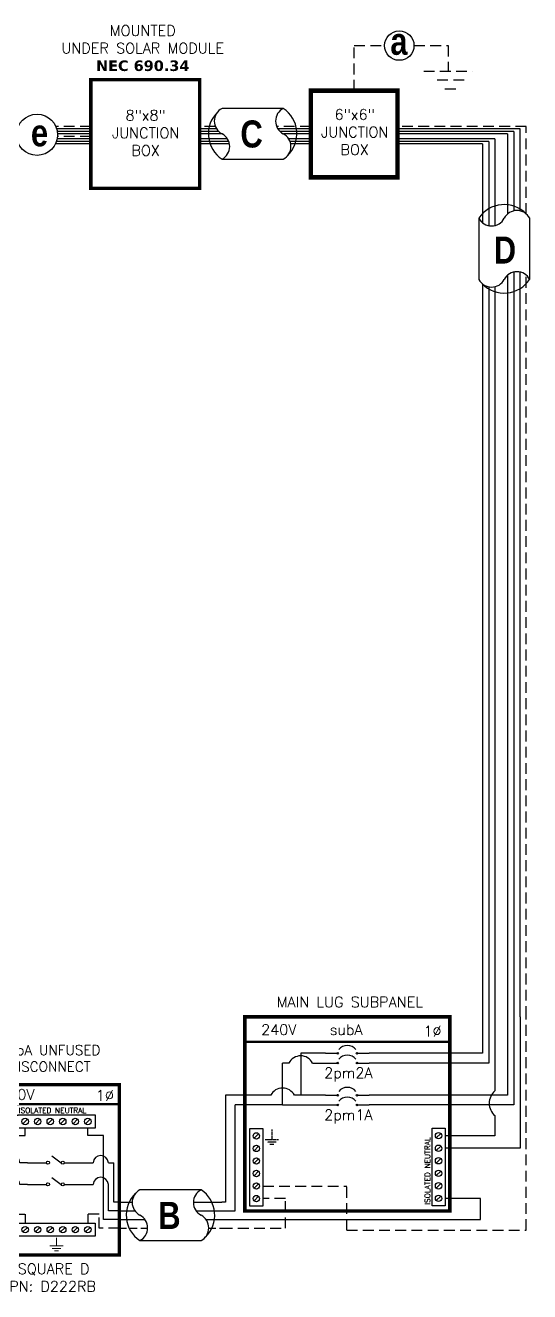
# Model space of a CAD drawing. Header units: feet. Extents: x 22423 to 23221, y 16138 to 16592.
# Drawn here: x 23046.4 to 23221.4, y 16152.2 to 16591.8 of the extents above; entities that cross this region are included whole.
import ezdxf

# ---------------------------------------------------------------- set-up
doc = ezdxf.new("R2010")
doc.units = ezdxf.units.FT
doc.header["$MEASUREMENT"] = 0
doc.linetypes.add('HIDDEN', pattern=[0.375, 0.25, -0.125])
for name, color, linetype in [('ONE LINE BLOCKS', 7, 'Continuous'), ('TABLES', 7, 'Continuous'), ('TEXT', 7, 'Continuous'), ('Z - TITLEBLOCK TXT', 7, 'Continuous')]:
    doc.layers.add(name, color=color, linetype=linetype)
doc.styles.add('ONE LINE TXT', font='techb___.ttf')
doc.styles.get("Standard").update_dxf_attribs({"font": 'simplex.shx'})

# ---------------------------------------------------------------- blocks, each defined once
blk = doc.blocks.new('2microSub')
at = {"layer": 'ONE LINE BLOCKS', "linetype": 'Continuous'}
h = blk.add_hatch(color=1, dxfattribs=at)
h.dxf.hatch_style = 1
edge = h.paths.add_edge_path()
edge.add_arc((40.28, 60.73), 0.291, 0, 360)
h = blk.add_hatch(color=1, dxfattribs=at)
h.dxf.hatch_style = 1
edge = h.paths.add_edge_path()
edge.add_arc((40.28, 57.35), 0.291, 0, 360)
h = blk.add_hatch(color=1, dxfattribs=at)
h.dxf.hatch_style = 1
edge = h.paths.add_edge_path()
edge.add_arc((46.96, 60.73), 0.291, 0, 360)
h = blk.add_hatch(color=1, dxfattribs=at)
h.dxf.hatch_style = 1
edge = h.paths.add_edge_path()
edge.add_arc((46.96, 57.35), 0.291, 0, 360)
h = blk.add_hatch(color=1, dxfattribs=at)
h.dxf.hatch_style = 1
edge = h.paths.add_edge_path()
edge.add_arc((40.28, 46.17), 0.291, 0, 360)
h = blk.add_hatch(color=1, dxfattribs=at)
h.dxf.hatch_style = 1
edge = h.paths.add_edge_path()
edge.add_arc((46.96, 46.17), 0.291, 0, 360)
h = blk.add_hatch(color=1, dxfattribs=at)
h.dxf.hatch_style = 1
edge = h.paths.add_edge_path()
edge.add_arc((40.28, 42.79), 0.291, 0, 360)
h = blk.add_hatch(color=1, dxfattribs=at)
h.dxf.hatch_style = 1
edge = h.paths.add_edge_path()
edge.add_arc((46.96, 42.79), 0.291, 0, 360)
at = {"color": 7, "linetype": 'Continuous'}
for p, q in [((90.5, 73.37), (90.5, 60.73)), ((99.2, 73.37), (99.2, 46.17)), ((36.09, 60.73), (27.43, 60.73)), ((27.43, 60.73), (27.43, 46.17)), ((90.5, 60.73), (51.15, 60.73)), ((17.02, 46.17), (1.34, 46.17)), ((1.34, 46.17), (1.34, 9)), ((36.09, 46.17), (25.26, 46.17)), ((99.2, 46.17), (51.15, 46.17)), ((1.34, 9), (0, 9))]:
    blk.add_line(p, q, dxfattribs=at)
at = {"color": 10, "linetype": 'Continuous'}
for p, q in [((92.67, 73.37), (92.67, 57.35)), ((101.37, 73.37), (101.37, 42.79)), ((21.14, 42.79), (21.14, 57.35)), ((23.31, 57.35), (21.14, 57.35)), ((31.55, 57.35), (36.09, 57.35)), ((92.67, 57.35), (51.15, 57.35)), ((21.14, 42.79), (4.63, 42.79)), ((4.63, 6), (4.63, 42.79)), ((21.14, 42.79), (36.09, 42.79)), ((101.37, 42.79), (51.15, 42.79)), ((0, 6), (4.63, 6))]:
    blk.add_line(p, q, dxfattribs=at)
at = {"color": 253, "linetype": 'Continuous'}
for p, q in [((94.85, 73.37), (94.85, 47.66)), ((103.55, 73.37), (103.55, 27.76)), ((94.85, 39.1), (94.85, 32.11)), ((94.85, 32.11), (77.54, 32.11)), ((103.55, 27.76), (77.54, 27.76)), ((89.88, 10.36), (77.54, 10.36)), ((89.88, 3), (89.88, 10.36)), ((0, 3), (89.88, 3))]:
    blk.add_line(p, q, dxfattribs=at)
at = {"color": 10, "linetype": 'Continuous'}
blk.add_arc((27.43, 55.19), 4.65, 27.6639, 152.3361, dxfattribs=at)
at = {"color": 7, "linetype": 'Continuous'}
blk.add_arc((21.14, 44.01), 4.65, 27.6639, 152.3361, dxfattribs=at)
at = {"color": 253, "linetype": 'Continuous'}
blk.add_arc((98.43, 43.38), 5.58, 129.9215, 230.0785, dxfattribs=at)
at = {"layer": 'ONE LINE BLOCKS', "lineweight": 50}
blk.add_line((8.04, 64.67), (79.2, 64.67), dxfattribs=at)
at = {"layer": 'ONE LINE BLOCKS', "lineweight": 50, "const_width": 1.19}
blk.add_lwpolyline([(8.04, 6.01), (8.04, 73.37), (79.2, 73.37), (79.2, 6.01)], close=True, dxfattribs=at)
at = {"layer": 'TEXT', "color": 92, "linetype": 'HIDDEN', "ltscale": 15}
for p, q in [((105.72, -0.66), (105.72, 73.37)), ((14.31, 14.64), (43.39, 14.64)), ((43.39, -0.66), (43.39, 14.64)), ((22.14, 10.28), (14.31, 10.28)), ((22.14, 0), (22.14, 10.28)), ((0, 0), (22.14, 0)), ((43.39, -0.66), (105.72, -0.66))]:
    blk.add_line(p, q, dxfattribs=at)
at = {"layer": 'TEXT', "color": 92, "linetype": 'HIDDEN', "flags": 128}
for points in [[(17.42, 34.26), (17.42, 30.76)], [(15.08, 30.76), (19.76, 30.76)], [(18.95, 29.89), (15.89, 29.89)], [(18.13, 29.02), (16.7, 29.02)]]:
    blk.add_lwpolyline(points, dxfattribs=at)
at = {"layer": 'Z - TITLEBLOCK TXT', "color": 1, "linetype": 'Continuous'}
for p, q in [((9.77, 7.69), (9.77, 34.63)), ((9.77, 34.63), (14.31, 34.63)), ((14.31, 34.63), (14.31, 7.69)), ((73, 7.76), (73, 34.71)), ((73, 34.71), (77.54, 34.71)), ((77.54, 34.71), (77.54, 7.76)), ((14.31, 7.69), (9.77, 7.69)), ((77.54, 7.76), (73, 7.76))]:
    blk.add_line(p, q, dxfattribs=at)
at = {"layer": 'Z - TITLEBLOCK TXT', "color": 4, "linetype": 'Continuous'}
for p, q in [((12.83, 32.82), (11.25, 31.25)), ((76.06, 32.9), (74.49, 31.32)), ((12.83, 28.47), (11.25, 26.9)), ((76.06, 28.54), (74.49, 26.97)), ((12.83, 24.12), (11.25, 22.55)), ((76.06, 24.19), (74.49, 22.62)), ((12.83, 19.77), (11.25, 18.2)), ((76.06, 19.84), (74.49, 18.27)), ((12.83, 15.42), (11.25, 13.85)), ((76.06, 15.49), (74.49, 13.92)), ((12.83, 11.07), (11.25, 9.5)), ((76.06, 11.14), (74.49, 9.57))]:
    blk.add_line(p, q, dxfattribs=at)
at = {"layer": 'Z - TITLEBLOCK TXT', "color": 1, "linetype": 'Continuous', "flags": 128}
for points in [[(36.09, 60.73), (40.28, 60.73)], [(36.09, 60.73), (40.28, 60.73)], [(36.09, 57.35), (40.28, 57.35)], [(36.09, 57.35), (40.28, 57.35)], [(46.96, 60.73), (51.15, 60.73)], [(46.96, 57.35), (51.15, 57.35)], [(36.09, 46.17), (40.28, 46.17)], [(36.09, 46.17), (40.28, 46.17)], [(46.96, 46.17), (51.15, 46.17)], [(36.09, 42.79), (40.28, 42.79)], [(36.09, 42.79), (40.28, 42.79)], [(46.96, 42.79), (51.15, 42.79)]]:
    blk.add_lwpolyline(points, dxfattribs=at)
at = {"layer": 'Z - TITLEBLOCK TXT', "color": 1, "linetype": 'Continuous'}
for centre in [(40.28, 60.73), (40.28, 57.35), (46.96, 60.73), (46.96, 57.35), (40.28, 46.17), (46.96, 46.17), (40.28, 42.79), (46.96, 42.79)]:
    blk.add_circle(centre, 0.291, dxfattribs=at)
at = {"layer": 'Z - TITLEBLOCK TXT', "color": 4, "linetype": 'Continuous'}
for centre in [(12.04, 32.04), (75.27, 32.11), (12.04, 27.69), (75.27, 27.76), (12.04, 23.34), (75.27, 23.41), (12.04, 18.99), (75.27, 19.06), (12.04, 14.64), (75.27, 14.71), (12.04, 10.28), (75.27, 10.36)]:
    blk.add_circle(centre, 1.11, dxfattribs=at)
at = {"layer": 'Z - TITLEBLOCK TXT', "color": 1, "linetype": 'Continuous'}
for centre in [(43.62, 59.53), (43.62, 56.15), (43.62, 44.97), (43.62, 41.59)]:
    blk.add_arc(centre, 3.93, 40.3392, 139.6608, dxfattribs=at)
at = {"layer": 'TABLES', "color": 1, "linetype": 'Continuous'}
for s, p in [('2pm2A', (35.59, 52.11)), ('2pm1A', (35.59, 37.55))]:
    blk.add_text(s, height=3.658, dxfattribs=at).set_placement(p)
at = {"layer": 'TABLES', "color": 4, "linetype": 'Continuous'}
blk.add_text('ISOLATED NEUTRAL', height=1.8743, rotation=90, dxfattribs=at).set_placement((72.35, 8.12))
at = {"layer": 'TEXT', "color": 1, "attachment_point": 5}
for s, width, gutter_width, insert, char_height in [('MAIN LUG SUBPANEL ', 62.3984, 7.17, (44.47, 78.55), 3.6576), ('240V', 0.1481, 0.75, (19.83, 68.92), 3.658), ('subA', 0.1481, 0.75, (43.21, 68.92), 3.658), ('1∅', 0.1481, 0.75, (73.19, 68.41), 3.658)]:
    blk.add_mtext_dynamic_manual_height_columns(s, width=width, gutter_width=gutter_width, heights=[0], dxfattribs=dict(at, insert=insert, char_height=char_height))
blk = doc.blocks.new('*U14')
at = {"color": 7, "linetype": 'Continuous'}
for p, q in [((-7.14, 13.31), (-28.39, 13.31)), ((-28.39, -4.31), (-7.14, -4.31))]:
    blk.add_line(p, q, dxfattribs=at)
at = {"color": 7}
for p, q in [((-35.53, 9), (-31.05, 9)), ((-9.81, 9), (0, 9))]:
    blk.add_line(p, q, dxfattribs=at)
at = {"color": 10}
for p, q in [((-35.53, 6), (-30.11, 6)), ((-8.87, 6), (0, 6))]:
    blk.add_line(p, q, dxfattribs=at)
at = {"color": 253}
for p, q in [((-35.53, 3), (-26.66, 3)), ((-5.41, 3), (0, 3))]:
    blk.add_line(p, q, dxfattribs=at)
at = {"color": 92, "linetype": 'HIDDEN', "ltscale": 10}
for p, q in [((-4.48, 0), (0, 0)), ((-35.53, 0), (-25.72, 0))]:
    blk.add_line(p, q, dxfattribs=at)
at = {"linetype": 'Continuous'}
for centre, start, end in [((-26.08, 8.91), 117.6639, 242.3361), ((-4.83, 8.91), 117.6639, 242.3361), ((-30.7, 0.09), 297.6639, 62.3361), ((-9.45, 0.09), 297.6639, 62.3361)]:
    blk.add_arc(centre, 4.98, start, end, dxfattribs=at)
at = {"color": 7, "linetype": 'Continuous'}
for centre, start, end in [((-12.99, 4.5), 313.9732, 56.4265), ((-22.54, 4.5), 133.9732, 236.4265)]:
    blk.add_arc(centre, 10.58, start, end, dxfattribs=at)
blk = doc.blocks.new('unfusedDisconnect')
at = {"lineweight": 50}
blk.add_line((-43.61, 43.06), (0, 43.06), dxfattribs=at)
at = {"color": 1, "linetype": 'Continuous'}
for p, q in [((-35.27, 34.78), (-35.27, 39.32)), ((-35.27, 39.32), (-8.32, 39.32)), ((-8.32, 39.32), (-8.32, 34.78)), ((-8.32, 34.78), (-35.27, 34.78)), ((-31.89, 22.73), (-25.32, 22.73)), ((-23.43, 25.18), (-20.16, 22.74)), ((-19.08, 22.73), (-11.7, 22.73)), ((-23.43, 17.65), (-20.16, 15.2)), ((-31.89, 15.2), (-25.32, 15.2)), ((-19.08, 15.2), (-11.7, 15.19)), ((-35.27, 1.76), (-8.32, 1.76)), ((-35.27, 1.76), (-35.27, -2.78)), ((-8.32, 1.76), (-8.32, -2.78)), ((-8.32, -2.78), (-35.27, -2.78))]:
    blk.add_line(p, q, dxfattribs=at)
at = {"color": 4, "linetype": 'Continuous'}
for p, q in [((-31.89, 37.83), (-33.46, 36.26)), ((-27.53, 37.83), (-29.11, 36.26)), ((-23.18, 37.83), (-24.76, 36.26)), ((-18.83, 37.83), (-20.41, 36.26)), ((-14.48, 37.83), (-16.06, 36.26)), ((-10.13, 37.83), (-11.7, 36.26)), ((-31.89, 0.28), (-33.46, -1.3)), ((-27.53, 0.28), (-29.11, -1.3)), ((-23.18, 0.28), (-24.76, -1.3)), ((-18.83, 0.28), (-20.41, -1.3)), ((-14.48, 0.28), (-16.06, -1.3)), ((-10.13, 0.28), (-11.7, -1.3))]:
    blk.add_line(p, q, dxfattribs=at)
at = {"color": 253, "linetype": 'Continuous'}
for p, q in [((-38.16, 3), (-38.16, 32.17)), ((-38.16, 32.17), (-32.67, 32.17)), ((-32.67, 32.17), (-32.67, 34.78)), ((-10.92, 32.17), (-10.92, 34.78)), ((-5.43, 32.17), (-10.92, 32.17)), ((-5.43, 3), (-5.43, 32.17)), ((-43.61, 3), (-38.16, 3)), ((0, 3), (-5.43, 3))]:
    blk.add_line(p, q, dxfattribs=at)
at = {"color": 7, "linetype": 'Continuous'}
for p, q in [((-41.66, 9), (-41.66, 22.73)), ((-39.8, 22.73), (-41.66, 22.73)), ((-31.89, 22.73), (-34.52, 22.73)), ((-11.7, 22.73), (-9.07, 22.73)), ((-3.79, 22.73), (-1.93, 22.73)), ((-1.93, 9), (-1.93, 22.73))]:
    blk.add_line(p, q, dxfattribs=at)
at = {"color": 10, "linetype": 'Continuous'}
for p, q in [((-39.8, 6), (-39.8, 15.2)), ((-31.89, 15.2), (-34.52, 15.2)), ((-11.7, 15.2), (-9.07, 15.2)), ((-3.79, 6), (-3.79, 15.2)), ((-43.61, 6), (-39.8, 6)), ((0, 6), (-3.79, 6))]:
    blk.add_line(p, q, dxfattribs=at)
at = {"color": 7}
for p, q in [((-43.61, 9), (-41.66, 9)), ((0, 9), (-1.93, 9))]:
    blk.add_line(p, q, dxfattribs=at)
at = {"color": 92, "linetype": 'HIDDEN', "ltscale": 15}
for p, q in [((-36.58, 0), (-36.58, 4.9)), ((-36.58, 4.9), (-32.67, 4.9)), ((-32.67, 4.9), (-32.67, 1.76)), ((-7.01, 4.9), (-10.92, 4.9)), ((-10.92, 4.9), (-10.92, 1.76)), ((-7.01, 0), (-7.01, 4.9)), ((-43.61, 0), (-36.58, 0)), ((0, 0), (-7.01, 0))]:
    blk.add_line(p, q, dxfattribs=at)
at = {"lineweight": 50, "const_width": 1.19}
blk.add_lwpolyline([(-43.61, -9.34), (-43.61, 49.84), (0, 49.84), (0, -9.34)], close=True, dxfattribs=at)
at = {"color": 92, "linetype": 'Continuous', "lineweight": 5, "ltscale": 0.05, "flags": 128}
for points in [[(-21.8, -3.32), (-21.8, -6.17)], [(-24.14, -6.17), (-19.45, -6.17)], [(-20.27, -7.03), (-23.32, -7.03)], [(-21.08, -7.9), (-22.51, -7.9)]]:
    blk.add_lwpolyline(points, dxfattribs=at)
at = {"color": 4, "linetype": 'Continuous'}
for centre in [(-32.67, 37.05), (-28.32, 37.05), (-23.97, 37.05), (-19.62, 37.05), (-15.27, 37.05), (-10.92, 37.05), (-32.67, -0.51), (-28.32, -0.51), (-23.97, -0.51), (-19.62, -0.51), (-15.27, -0.51), (-10.92, -0.51)]:
    blk.add_circle(centre, 1.11, dxfattribs=at)
at = {"color": 1, "linetype": 'Continuous'}
for centre in [(-24.78, 22.73), (-19.62, 22.73), (-24.78, 15.2), (-19.62, 15.2)]:
    blk.add_circle(centre, 0.541, dxfattribs=at)
at = {"color": 7, "linetype": 'Continuous'}
for centre in [(-37.16, 22.58), (-6.43, 22.58)]:
    blk.add_arc(centre, 2.64, 3.2819, 176.7181, dxfattribs=at)
at = {"color": 10, "linetype": 'Continuous'}
for centre in [(-37.16, 15.04), (-6.43, 15.04)]:
    blk.add_arc(centre, 2.64, 3.2819, 176.7181, dxfattribs=at)
at = {"color": 4, "linetype": 'Continuous'}
blk.add_text('ISOLATED NEUTRAL', height=1.8743, dxfattribs=at).set_placement((-34.91, 39.97))
at = {"color": 1}
for s, width, gutter_width, heights, insert, char_height, attachment_point in [('\\A1;\\pi12.228;ampA UNFUSED \\P\\pi16.834;DISCONNECT', 64.922, 0, [11.89], (-55.21, 63.58), 3.4544, 1), ('240V', 0.1481, 0.75, [0], (-35.55, 46.4), 3.658, 5), ('1∅', 0.1481, 0.75, [0], (-4.98, 46.1), 3.658, 5), ('\\A1;\\pi11.999,t30.287;SQUARE D\\P\\pi9.0377,t27.326;PN: D222RB', 51.6906, 0.203, [45.94], (-47.25, -12.27), 3.6576, 1)]:
    blk.add_mtext_dynamic_manual_height_columns(s, width=width, gutter_width=gutter_width, heights=heights, dxfattribs=dict(at, insert=insert, char_height=char_height, attachment_point=attachment_point))
blk = doc.blocks.new('*U26')
at = {"color": 7}
for name, p in [('unfusedDisconnect', (0, 0)), ('*U14', (-43.61, 0))]:
    blk.add_blockref(name, p, dxfattribs=at)
at = {"layer": 'Z - TITLEBLOCK TXT', "color": 1, "linetype": 'Continuous', "insert": (-63.63, 8.88), "char_height": 9.3833, "attachment_point": 1, "style": 'ONE LINE TXT'}
blk.add_mtext_dynamic_manual_height_columns('{\\W1;\\C256;B}', width=0.1385, gutter_width=2.13, heights=[0], dxfattribs=at)
blk = doc.blocks.new('8x8box')
at = {"lineweight": 50, "const_width": 1.19}
blk.add_lwpolyline([(37.78, 0), (0, 0), (0, 37.78), (37.78, 37.78)], close=True, dxfattribs=at)
at = {"color": 1, "char_height": 3.6576, "attachment_point": 5}
for s, width, insert in [(' \\PMOUNTED \\PUNDER SOLAR MODULE\\P{\\fVerdana|b1|i0|c0|p34;NEC 690.34}', 73.0127, (18.01, 51.7)), ('8"x8"  JUNCTION BOX ', 0.4767, (19.03, 19.26))]:
    blk.add_mtext_dynamic_manual_height_columns(s, width=width, gutter_width=7.17, heights=[0], dxfattribs=dict(at, insert=insert))
blk = doc.blocks.new('6x6box')
at = {"lineweight": 50, "const_width": 1.53}
blk.add_lwpolyline([(30.1, 0), (0, 0), (0, 30.1), (30.1, 30.1)], close=True, dxfattribs=at)
at = {"color": 1, "insert": (15.24, 15.71), "char_height": 3.6576, "width": 0.4767, "attachment_point": 5}
blk.add_mtext('6"x6"  JUNCTION BOX  ', dxfattribs=at)

msp = doc.modelspace()

# ---------------------------------------------------------------- linework, layer by layer
at = {"color": 7, "linetype": 'Continuous'}
for p, q in [((23135.92, 16562.95), (23114.67, 16562.95)), ((23213.75, 16554.09), (23213.75, 16526.25)), ((23205.05, 16550.65), (23205.05, 16523.31)), ((23114.67, 16545.33), (23135.92, 16545.33)), ((23203.82, 16524.83), (23203.82, 16503.58)), ((23221.45, 16503.58), (23221.45, 16524.83)), ((23213.75, 16505), (23213.75, 16247.57)), ((23205.05, 16502.07), (23205.05, 16247.57))]:
    msp.add_line(p, q, dxfattribs=at)
at = {"color": 92, "linetype": 'HIDDEN', "ltscale": 15}
for p, q in [((23069.14, 16556.67), (23056.99, 16556.67)), ((23112.37, 16556.67), (23106.92, 16556.67)), ((23145.49, 16556.67), (23133.62, 16556.67)), ((23220.27, 16556.67), (23175.6, 16556.67)), ((23220.27, 16526.3), (23220.27, 16556.67)), ((23069.14, 16553.23), (23057.58, 16553.23)), ((23220.27, 16247.57), (23220.27, 16505.06))]:
    msp.add_line(p, q, dxfattribs=at)
at = {"color": 253, "linetype": 'Continuous'}
for p, q in [((23069.14, 16555.81), (23057.3, 16555.81)), ((23069.14, 16552.37), (23057.46, 16552.37)), ((23112.83, 16555.81), (23106.92, 16555.81)), ((23116.58, 16552.37), (23106.92, 16552.37)), ((23145.49, 16555.81), (23134.07, 16555.81)), ((23145.49, 16552.37), (23137.83, 16552.37)), ((23218.1, 16555.81), (23175.6, 16555.81)), ((23209.4, 16552.37), (23175.6, 16552.37)), ((23209.4, 16552.37), (23209.4, 16522.3)), ((23218.1, 16527.38), (23218.1, 16555.81)), ((23218.1, 16247.57), (23218.1, 16506.14)), ((23209.4, 16501.06), (23209.4, 16247.57))]:
    msp.add_line(p, q, dxfattribs=at)
at = {"color": 10, "linetype": 'Continuous'}
for p, q in [((23069.14, 16554.95), (23057.5, 16554.95)), ((23113.54, 16554.95), (23106.92, 16554.95)), ((23145.49, 16554.95), (23134.79, 16554.95)), ((23215.92, 16554.95), (23175.6, 16554.95)), ((23215.92, 16554.95), (23215.92, 16527.37)), ((23069.14, 16551.51), (23057.22, 16551.51)), ((23117.01, 16551.51), (23106.92, 16551.51)), ((23145.49, 16551.51), (23138.26, 16551.51)), ((23207.22, 16551.51), (23175.6, 16551.51)), ((23207.22, 16551.51), (23207.22, 16522.26)), ((23215.92, 16506.12), (23215.92, 16247.57)), ((23207.22, 16501.02), (23207.22, 16247.57))]:
    msp.add_line(p, q, dxfattribs=at)
at = {"linetype": 'Continuous'}
for p, q in [((23069.14, 16554.09), (23057.59, 16554.09)), ((23114.76, 16554.09), (23106.92, 16554.09)), ((23145.49, 16554.09), (23136.01, 16554.09)), ((23213.75, 16554.09), (23175.6, 16554.09)), ((23069.14, 16550.65), (23056.87, 16550.65)), ((23117.25, 16550.65), (23106.92, 16550.65)), ((23145.49, 16550.65), (23138.5, 16550.65)), ((23205.05, 16550.65), (23175.6, 16550.65))]:
    msp.add_line(p, q, dxfattribs=at)
at = {"color": 7, "linetype": 'Continuous'}
for centre, radius in [((23176.19, 16584.75), 5.11), ((23050.46, 16553.79), 7.14)]:
    msp.add_circle(centre, radius, dxfattribs=at)
for centre, start, end in [((23120.52, 16554.14), 133.9732, 236.4265), ((23130.07, 16554.14), 313.9732, 56.4265), ((23212.63, 16518.98), 43.9732, 146.4265), ((23212.63, 16509.43), 223.9732, 326.4265)]:
    msp.add_arc(centre, 10.58, start, end, dxfattribs=at)
at = {"linetype": 'Continuous'}
for centre, start, end in [((23116.98, 16558.55), 117.6639, 242.3361), ((23138.23, 16558.55), 117.6639, 242.3361), ((23112.36, 16549.73), 297.6639, 62.3361), ((23133.61, 16549.73), 297.6639, 62.3361), ((23217.04, 16522.52), 27.6639, 152.3361), ((23208.23, 16527.14), 207.6639, 332.3361), ((23208.23, 16505.89), 207.6639, 332.3361), ((23217.04, 16501.27), 27.6639, 152.3361)]:
    msp.add_arc(centre, 4.98, start, end, dxfattribs=at)
at = {"layer": 'TEXT', "color": 92, "linetype": 'HIDDEN', "ltscale": 15}
for p, q in [((23160.54, 16569.12), (23160.54, 16584.75)), ((23160.54, 16584.75), (23171.08, 16584.75)), ((23181.31, 16584.75), (23193.17, 16584.75)), ((23193.17, 16584.75), (23193.17, 16575.92))]:
    msp.add_line(p, q, dxfattribs=at)
at = {"layer": 'TEXT', "color": 92, "linetype": 'HIDDEN', "ltscale": 15, "flags": 128}
for points in [[(23184.69, 16575.92), (23201.65, 16575.92)], [(23198.71, 16572.78), (23187.63, 16572.78)], [(23195.77, 16569.64), (23190.57, 16569.64)]]:
    msp.add_lwpolyline(points, dxfattribs=at)

# ---------------------------------------------------------------- block references
at = {"color": 7}
for name, p in [('8x8box', (23069.14, 16535.18)), ('6x6box', (23145.49, 16539.02)), ('2microSub', (23114.55, 16174.2)), ('*U26', (23079.02, 16174.2)), ('*U14', (23114.55, 16174.2))]:
    msp.add_blockref(name, p, dxfattribs=at)

# ---------------------------------------------------------------- texts
at = {"color": 1, "linetype": 'Continuous', "char_height": 9.3833, "attachment_point": 1, "style": 'ONE LINE TXT'}
for s, insert in [('{\\W1;\\C256;e}', (23048.34, 16559.18)), ('{\\W1;\\C256;C}', (23121.05, 16558.77)), ('{\\W1;\\C256;D}', (23208.99, 16518.48)), ('{\\W1;\\C256;B}', (23092.53, 16183.33))]:
    msp.add_mtext_dynamic_manual_height_columns(s, width=0.1385, gutter_width=2.13, heights=[0], dxfattribs=dict(at, insert=insert))
at = {"layer": 'Z - TITLEBLOCK TXT', "color": 1, "linetype": 'Continuous', "insert": (23173.09, 16590.94), "char_height": 9.3833, "attachment_point": 1, "style": 'ONE LINE TXT'}
msp.add_mtext_dynamic_manual_height_columns('{\\W1;\\C256;a}', width=0.1385, gutter_width=2.13, heights=[0], dxfattribs=at)

doc.saveas('drawing.dxf')
